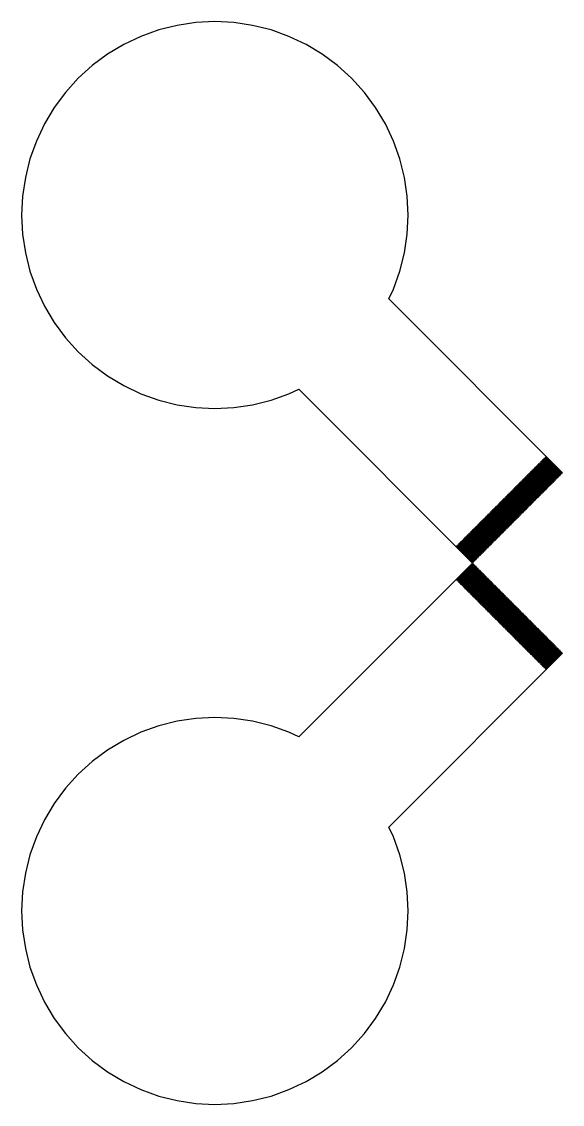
# Model space of a CAD drawing. Extents: x -73 to 181, y -8 to 80.
# Drawn here: x 20 to 27, y 2 to 16 of the extents above; entities that cross this region are included whole.
import ezdxf

# ---------------------------------------------------------------- set-up
doc = ezdxf.new("R2010")
doc.units = 0

msp = doc.modelspace()

# ---------------------------------------------------------------- linework, layer by layer
for p, q in [((22.2578, 15.9851), (22.0151, 15.9491)), ((22.5028, 15.9972), (22.2578, 15.9851)), ((22.7479, 15.9851), (22.5028, 15.9972)), ((22.9905, 15.9491), (22.7479, 15.9851)), ((21.7771, 15.8895), (21.5461, 15.8069)), ((22.0151, 15.9491), (21.7771, 15.8895)), ((23.2285, 15.8895), (22.9905, 15.9491)), ((23.4595, 15.8069), (23.2285, 15.8895)), ((21.3243, 15.702), (21.1139, 15.5759)), ((21.5461, 15.8069), (21.3243, 15.702)), ((23.6813, 15.702), (23.4595, 15.8069)), ((23.8917, 15.5759), (23.6813, 15.702)), ((21.1139, 15.5759), (20.9168, 15.4297)), ((24.0888, 15.4297), (23.8917, 15.5759)), ((20.9168, 15.4297), (20.735, 15.265)), ((24.2706, 15.265), (24.0888, 15.4297)), ((20.735, 15.265), (20.5703, 15.0832)), ((24.4353, 15.0832), (24.2706, 15.265)), ((20.5703, 15.0832), (20.4241, 14.8861)), ((24.5815, 14.8861), (24.4353, 15.0832)), ((20.4241, 14.8861), (20.298, 14.6757)), ((24.7076, 14.6757), (24.5815, 14.8861)), ((20.298, 14.6757), (20.1931, 14.4539)), ((24.8125, 14.4539), (24.7076, 14.6757)), ((20.1931, 14.4539), (20.1105, 14.2229)), ((24.8952, 14.2229), (24.8125, 14.4539)), ((20.1105, 14.2229), (20.0508, 13.9849)), ((24.9548, 13.9849), (24.8952, 14.2229)), ((20.0508, 13.9849), (20.0148, 13.7422)), ((24.9908, 13.7422), (24.9548, 13.9849)), ((20.0148, 13.7422), (20.0028, 13.4972)), ((25.0028, 13.4972), (24.9908, 13.7422)), ((20.0028, 13.4972), (20.0148, 13.2521)), ((24.9908, 13.2521), (25.0028, 13.4972)), ((20.0148, 13.2521), (20.0508, 13.0095)), ((24.9548, 13.0094), (24.9908, 13.2521)), ((20.0508, 13.0095), (20.1105, 12.7715)), ((24.8952, 12.7715), (24.9548, 13.0094)), ((20.1105, 12.7715), (20.1931, 12.5405)), ((24.8125, 12.5405), (24.8952, 12.7715)), ((20.1931, 12.5405), (20.298, 12.3187)), ((24.7527, 12.414), (24.8125, 12.5405)), ((20.298, 12.3187), (20.4241, 12.1083)), ((27, 10.1667), (24.7527, 12.414)), ((20.4241, 12.1083), (20.5703, 11.9112)), ((20.5703, 11.9112), (20.735, 11.7294)), ((20.735, 11.7294), (20.9168, 11.5647)), ((20.9168, 11.5647), (21.1139, 11.4185)), ((21.1139, 11.4185), (21.3243, 11.2924)), ((21.3243, 11.2924), (21.5461, 11.1875)), ((23.4595, 11.1875), (23.586, 11.2473)), ((23.586, 11.2473), (25.8333, 9)), ((21.5461, 11.1875), (21.7771, 11.1048)), ((21.7771, 11.1048), (22.0151, 11.0452)), ((22.9906, 11.0452), (23.2285, 11.1048)), ((23.2285, 11.1048), (23.4595, 11.1875)), ((22.0151, 11.0452), (22.2578, 11.0092)), ((22.2578, 11.0092), (22.5028, 10.9972)), ((22.5028, 10.9972), (22.7479, 11.0092)), ((22.7479, 11.0092), (22.9906, 11.0452)), ((26.7596, 10.3506), (26.7667, 10.3576)), ((26.7667, 10.3576), (26.9788, 10.1455)), ((26.7737, 10.3647), (26.7808, 10.3718)), ((26.9858, 10.1526), (26.7737, 10.3647)), ((26.7808, 10.3718), (26.9929, 10.1596)), ((26.6182, 10.2091), (26.6252, 10.2162)), ((26.6252, 10.2162), (26.8374, 10.0041)), ((26.6323, 10.2233), (26.6394, 10.2303)), ((26.8444, 10.0112), (26.6323, 10.2233)), ((26.6394, 10.2303), (26.8515, 10.0182)), ((26.6465, 10.2374), (26.6535, 10.2445)), ((26.8586, 10.0253), (26.6465, 10.2374)), ((26.6535, 10.2445), (26.8656, 10.0324)), ((26.6606, 10.2516), (26.6677, 10.2586)), ((26.8727, 10.0394), (26.6606, 10.2516)), ((26.6677, 10.2586), (26.8798, 10.0465)), ((26.6747, 10.2657), (26.6818, 10.2728)), ((26.8869, 10.0536), (26.6747, 10.2657)), ((26.6818, 10.2728), (26.8939, 10.0606)), ((26.6889, 10.2798), (26.6959, 10.2869)), ((26.901, 10.0677), (26.6889, 10.2798)), ((26.6959, 10.2869), (26.9081, 10.0748)), ((26.703, 10.294), (26.7101, 10.3011)), ((26.9151, 10.0818), (26.703, 10.294)), ((26.7101, 10.3011), (26.9222, 10.0889)), ((26.7171, 10.3081), (26.7242, 10.3152)), ((26.9293, 10.096), (26.7171, 10.3081)), ((26.7242, 10.3152), (26.9363, 10.1031)), ((26.7313, 10.3223), (26.7384, 10.3293)), ((26.9434, 10.1101), (26.7313, 10.3223)), ((26.7384, 10.3293), (26.9505, 10.1172)), ((26.7454, 10.3364), (26.7525, 10.3435)), ((26.9576, 10.1243), (26.7454, 10.3364)), ((26.7525, 10.3435), (26.9646, 10.1314)), ((26.9717, 10.1384), (26.7596, 10.3506)), ((26.4909, 10.0819), (26.498, 10.0889)), ((26.703, 9.86974), (26.4909, 10.0819)), ((26.498, 10.0889), (26.7101, 9.8768)), ((26.505, 10.096), (26.5121, 10.1031)), ((26.7171, 9.88387), (26.505, 10.096)), ((26.5121, 10.1031), (26.7242, 9.89095)), ((26.5192, 10.1101), (26.5262, 10.1172)), ((26.7313, 9.89801), (26.5192, 10.1101)), ((26.5262, 10.1172), (26.7384, 9.90508)), ((26.5333, 10.1243), (26.5404, 10.1313)), ((26.7454, 9.91216), (26.5333, 10.1243)), ((26.5404, 10.1313), (26.7525, 9.91922)), ((26.5474, 10.1384), (26.5545, 10.1455)), ((26.7596, 9.92628), (26.5474, 10.1384)), ((26.5545, 10.1455), (26.7666, 9.93336)), ((26.5616, 10.1526), (26.5687, 10.1596)), ((26.7737, 9.94043), (26.5616, 10.1526)), ((26.5687, 10.1596), (26.7808, 9.94751)), ((26.5757, 10.1667), (26.5828, 10.1738)), ((26.7879, 9.95457), (26.5757, 10.1667)), ((26.5828, 10.1738), (26.7949, 9.96165)), ((26.5899, 10.1808), (26.597, 10.1879)), ((26.802, 9.96872), (26.5899, 10.1808)), ((26.597, 10.1879), (26.8091, 9.9758)), ((26.604, 10.195), (26.6111, 10.2021)), ((26.8161, 9.98286), (26.604, 10.195)), ((26.6111, 10.2021), (26.8232, 9.98994)), ((26.8303, 9.99701), (26.6182, 10.2091)), ((26.9222, 10.0889), (26.9151, 10.0818)), ((26.9363, 10.1031), (26.9293, 10.096)), ((26.9505, 10.1172), (26.9434, 10.1101)), ((26.9646, 10.1314), (26.9576, 10.1243)), ((26.9788, 10.1455), (26.9717, 10.1384)), ((26.9929, 10.1596), (26.9858, 10.1526)), ((26.3495, 9.94043), (26.3565, 9.94751)), ((26.5616, 9.7283), (26.3495, 9.94043)), ((26.3565, 9.94751), (26.5686, 9.73538)), ((26.3636, 9.95457), (26.3707, 9.96164)), ((26.5757, 9.74245), (26.3636, 9.95457)), ((26.3707, 9.96164), (26.5828, 9.74951)), ((26.3777, 9.96872), (26.3848, 9.97578)), ((26.5899, 9.75659), (26.3777, 9.96872)), ((26.3848, 9.97578), (26.5969, 9.76366)), ((26.3919, 9.98286), (26.399, 9.98993)), ((26.604, 9.77074), (26.3919, 9.98286)), ((26.399, 9.98993), (26.6111, 9.7778)), ((26.406, 9.99699), (26.4131, 10.0041)), ((26.6181, 9.78487), (26.406, 9.99699)), ((26.4131, 10.0041), (26.6252, 9.79195)), ((26.4202, 10.0111), (26.4272, 10.0182)), ((26.6323, 9.79901), (26.4202, 10.0111)), ((26.4272, 10.0182), (26.6394, 9.80608)), ((26.4343, 10.0253), (26.4414, 10.0323)), ((26.6464, 9.81316), (26.4343, 10.0253)), ((26.4414, 10.0323), (26.6535, 9.82022)), ((26.4485, 10.0394), (26.4555, 10.0465)), ((26.6606, 9.8273), (26.4485, 10.0394)), ((26.4555, 10.0465), (26.6676, 9.83437)), ((26.4626, 10.0536), (26.4697, 10.0606)), ((26.6747, 9.84145), (26.4626, 10.0536)), ((26.4697, 10.0606), (26.6818, 9.84851)), ((26.4767, 10.0677), (26.4838, 10.0748)), ((26.6889, 9.85559), (26.4767, 10.0677)), ((26.4838, 10.0748), (26.6959, 9.86266)), ((26.7808, 9.94751), (26.7737, 9.94043)), ((26.7949, 9.96165), (26.7879, 9.95457)), ((26.8091, 9.9758), (26.802, 9.96872)), ((26.8232, 9.98994), (26.8161, 9.98286)), ((26.8374, 10.0041), (26.8303, 9.99701)), ((26.8515, 10.0182), (26.8444, 10.0112)), ((26.8656, 10.0324), (26.8586, 10.0253)), ((26.8798, 10.0465), (26.8727, 10.0394)), ((26.8939, 10.0606), (26.8869, 10.0536)), ((26.9081, 10.0748), (26.901, 10.0677)), ((26.208, 9.79901), (26.2151, 9.80609)), ((26.4202, 9.58688), (26.208, 9.79901)), ((26.2151, 9.80609), (26.4272, 9.59396)), ((26.2222, 9.81316), (26.2292, 9.82022)), ((26.4343, 9.60103), (26.2222, 9.81316)), ((26.2292, 9.82022), (26.4414, 9.60809)), ((26.2363, 9.8273), (26.2434, 9.83437)), ((26.4485, 9.61517), (26.2363, 9.8273)), ((26.2434, 9.83437), (26.4555, 9.62224)), ((26.2505, 9.84143), (26.2575, 9.84851)), ((26.4626, 9.6293), (26.2505, 9.84143)), ((26.2575, 9.84851), (26.4697, 9.63638)), ((26.2646, 9.85558), (26.2717, 9.86264)), ((26.4767, 9.64345), (26.2646, 9.85558)), ((26.2717, 9.86264), (26.4838, 9.65051)), ((26.2787, 9.86972), (26.2858, 9.87679)), ((26.4909, 9.65759), (26.2787, 9.86972)), ((26.2858, 9.87679), (26.4979, 9.66466)), ((26.2929, 9.88387), (26.3, 9.89093)), ((26.505, 9.67174), (26.2929, 9.88387)), ((26.3, 9.89093), (26.5121, 9.6788)), ((26.307, 9.89801), (26.3141, 9.90508)), ((26.5191, 9.68588), (26.307, 9.89801)), ((26.3141, 9.90508), (26.5262, 9.69295)), ((26.3212, 9.91216), (26.3282, 9.91922)), ((26.5333, 9.70003), (26.3212, 9.91216)), ((26.3282, 9.91922), (26.5404, 9.70709)), ((26.3353, 9.9263), (26.3424, 9.93336)), ((26.5474, 9.71417), (26.3353, 9.9263)), ((26.3424, 9.93336), (26.5545, 9.72124)), ((26.6394, 9.80608), (26.6323, 9.79901)), ((26.6535, 9.82022), (26.6464, 9.81316)), ((26.6676, 9.83437), (26.6606, 9.8273)), ((26.6818, 9.84851), (26.6747, 9.84145)), ((26.6959, 9.86266), (26.6889, 9.85559)), ((26.7101, 9.8768), (26.703, 9.86974)), ((26.7242, 9.89095), (26.7171, 9.88387)), ((26.7384, 9.90508), (26.7313, 9.89801)), ((26.7525, 9.91922), (26.7454, 9.91216)), ((26.7666, 9.93336), (26.7596, 9.92628)), ((26.0666, 9.65761), (26.0737, 9.66467)), ((26.2787, 9.44548), (26.0666, 9.65761)), ((26.0737, 9.66467), (26.2858, 9.45255)), ((26.0808, 9.67175), (26.0878, 9.67882)), ((26.2929, 9.45963), (26.0808, 9.67175)), ((26.0878, 9.67882), (26.3, 9.46669)), ((26.0949, 9.68588), (26.102, 9.69296)), ((26.307, 9.47375), (26.0949, 9.68588)), ((26.102, 9.69296), (26.3141, 9.48083)), ((26.1091, 9.70003), (26.1161, 9.70709)), ((26.3212, 9.4879), (26.1091, 9.70003)), ((26.1161, 9.70709), (26.3282, 9.49496)), ((26.1232, 9.71417), (26.1303, 9.72124)), ((26.3353, 9.50204), (26.1232, 9.71417)), ((26.1303, 9.72124), (26.3424, 9.50911)), ((26.1373, 9.72832), (26.1444, 9.73538)), ((26.3495, 9.51619), (26.1373, 9.72832)), ((26.1444, 9.73538), (26.3565, 9.52325)), ((26.1515, 9.74245), (26.1586, 9.74953)), ((26.3636, 9.53032), (26.1515, 9.74245)), ((26.1586, 9.74953), (26.3707, 9.5374)), ((26.1656, 9.75659), (26.1727, 9.76366)), ((26.3777, 9.54446), (26.1656, 9.75659)), ((26.1727, 9.76366), (26.3848, 9.55153)), ((26.1798, 9.77074), (26.1868, 9.7778)), ((26.3919, 9.55861), (26.1798, 9.77074)), ((26.1868, 9.7778), (26.399, 9.56567)), ((26.1939, 9.78488), (26.201, 9.79195)), ((26.406, 9.57275), (26.1939, 9.78488)), ((26.201, 9.79195), (26.4131, 9.57982)), ((26.4979, 9.66466), (26.4909, 9.65759)), ((26.5121, 9.6788), (26.505, 9.67174)), ((26.5262, 9.69295), (26.5191, 9.68588)), ((26.5404, 9.70709), (26.5333, 9.70003)), ((26.5545, 9.72124), (26.5474, 9.71417)), ((26.5686, 9.73538), (26.5616, 9.7283)), ((26.5828, 9.74951), (26.5757, 9.74245)), ((26.5969, 9.76366), (26.5899, 9.75659)), ((26.6111, 9.7778), (26.604, 9.77074)), ((26.6252, 9.79195), (26.6181, 9.78487)), ((25.9252, 9.51617), (25.9323, 9.52325)), ((25.9323, 9.52325), (26.1444, 9.31113)), ((25.9393, 9.53032), (25.9464, 9.5374)), ((26.1515, 9.31819), (25.9393, 9.53032)), ((25.9464, 9.5374), (26.1585, 9.32527)), ((25.9535, 9.54446), (25.9606, 9.55154)), ((26.1656, 9.33234), (25.9535, 9.54446)), ((25.9606, 9.55154), (26.1727, 9.33942)), ((25.9676, 9.55861), (25.9747, 9.56567)), ((26.1798, 9.34648), (25.9676, 9.55861)), ((25.9747, 9.56567), (26.1868, 9.35355)), ((25.9818, 9.57275), (25.9888, 9.57982)), ((26.1939, 9.36063), (25.9818, 9.57275)), ((25.9888, 9.57982), (26.201, 9.36769)), ((25.9959, 9.58688), (26.003, 9.59396)), ((26.208, 9.37476), (25.9959, 9.58688)), ((26.003, 9.59396), (26.2151, 9.38184)), ((26.0101, 9.60103), (26.0171, 9.60809)), ((26.2222, 9.3889), (26.0101, 9.60103)), ((26.0171, 9.60809), (26.2292, 9.39597)), ((26.0242, 9.61517), (26.0313, 9.62224)), ((26.2363, 9.40305), (26.0242, 9.61517)), ((26.0313, 9.62224), (26.2434, 9.41011)), ((26.0383, 9.62932), (26.0454, 9.63638)), ((26.2505, 9.41719), (26.0383, 9.62932)), ((26.0454, 9.63638), (26.2575, 9.42426)), ((26.0525, 9.64346), (26.0596, 9.65053)), ((26.2646, 9.43134), (26.0525, 9.64346)), ((26.0596, 9.65053), (26.2717, 9.4384)), ((26.3565, 9.52325), (26.3495, 9.51619)), ((26.3707, 9.5374), (26.3636, 9.53032)), ((26.3848, 9.55153), (26.3777, 9.54446)), ((26.399, 9.56567), (26.3919, 9.55861)), ((26.4131, 9.57982), (26.406, 9.57275)), ((26.4272, 9.59396), (26.4202, 9.58688)), ((26.4414, 9.60809), (26.4343, 9.60103)), ((26.4555, 9.62224), (26.4485, 9.61517)), ((26.4697, 9.63638), (26.4626, 9.6293)), ((26.4838, 9.65051), (26.4767, 9.64345)), ((25.7838, 9.37476), (25.7909, 9.38184)), ((25.7909, 9.38184), (26.003, 9.16971)), ((25.7979, 9.3889), (25.805, 9.39598)), ((26.01, 9.17677), (25.7979, 9.3889)), ((25.805, 9.39598), (26.0171, 9.18385)), ((25.8121, 9.40305), (25.8191, 9.41011)), ((26.0242, 9.19092), (25.8121, 9.40305)), ((25.8191, 9.41011), (26.0313, 9.19798)), ((25.8262, 9.41719), (25.8333, 9.42426)), ((26.0383, 9.20506), (25.8262, 9.41719)), ((25.8333, 9.42426), (26.0454, 9.21213)), ((25.8403, 9.43132), (25.8474, 9.4384)), ((26.0525, 9.21919), (25.8403, 9.43132)), ((25.8474, 9.4384), (26.0596, 9.22627)), ((25.8545, 9.44547), (25.8616, 9.45255)), ((26.0666, 9.23334), (25.8545, 9.44547)), ((25.8616, 9.45255), (26.0737, 9.24042)), ((25.8686, 9.45961), (25.8757, 9.46667)), ((26.0808, 9.24748), (25.8686, 9.45961)), ((25.8757, 9.46667), (26.0878, 9.25455)), ((25.8828, 9.47375), (25.8898, 9.48082)), ((26.0949, 9.26163), (25.8828, 9.47375)), ((25.8898, 9.48082), (26.102, 9.26869)), ((25.8969, 9.48788), (25.904, 9.49496)), ((26.109, 9.27576), (25.8969, 9.48788)), ((25.904, 9.49496), (26.1161, 9.28284)), ((25.9111, 9.50203), (25.9181, 9.50911)), ((26.1232, 9.2899), (25.9111, 9.50203)), ((25.9181, 9.50911), (26.1302, 9.29698)), ((26.1373, 9.30405), (25.9252, 9.51617)), ((26.2151, 9.38184), (26.208, 9.37476)), ((26.2292, 9.39597), (26.2222, 9.3889)), ((26.2434, 9.41011), (26.2363, 9.40305)), ((26.2575, 9.42426), (26.2505, 9.41719)), ((26.2717, 9.4384), (26.2646, 9.43134)), ((26.2858, 9.45255), (26.2787, 9.44548)), ((26.3, 9.46669), (26.2929, 9.45963)), ((26.3141, 9.48083), (26.307, 9.47375)), ((26.3282, 9.49496), (26.3212, 9.4879)), ((26.3424, 9.50911), (26.3353, 9.50204)), ((25.6424, 9.23334), (25.6494, 9.24042)), ((25.6494, 9.24042), (25.8616, 9.02829)), ((25.6565, 9.24748), (25.6636, 9.25455)), ((25.8686, 9.03535), (25.6565, 9.24748)), ((25.6636, 9.25455), (25.8757, 9.04242)), ((25.6707, 9.26163), (25.6777, 9.26869)), ((25.8828, 9.0495), (25.6707, 9.26163)), ((25.6777, 9.26869), (25.8898, 9.05656)), ((25.6848, 9.27577), (25.6919, 9.28284)), ((25.8969, 9.06364), (25.6848, 9.27577)), ((25.6919, 9.28284), (25.904, 9.07071)), ((25.6989, 9.2899), (25.706, 9.29698)), ((25.9111, 9.07777), (25.6989, 9.2899)), ((25.706, 9.29698), (25.9181, 9.08485)), ((25.7131, 9.30405), (25.7201, 9.31111)), ((25.9252, 9.09192), (25.7131, 9.30405)), ((25.7201, 9.31111), (25.9323, 9.09898)), ((25.7272, 9.31819), (25.7343, 9.32526)), ((25.9393, 9.10606), (25.7272, 9.31819)), ((25.7343, 9.32526), (25.9464, 9.11313)), ((25.7413, 9.33232), (25.7484, 9.3394)), ((25.9535, 9.12019), (25.7413, 9.33232)), ((25.7484, 9.3394), (25.9606, 9.12727)), ((25.7555, 9.34647), (25.7626, 9.35355)), ((25.9676, 9.13434), (25.7555, 9.34647)), ((25.7626, 9.35355), (25.9747, 9.14142)), ((25.7696, 9.36061), (25.7767, 9.36769)), ((25.9818, 9.14848), (25.7696, 9.36061)), ((25.7767, 9.36769), (25.9888, 9.15556)), ((25.9959, 9.16263), (25.7838, 9.37476)), ((26.0737, 9.24042), (26.0666, 9.23334)), ((26.0878, 9.25455), (26.0808, 9.24748)), ((26.102, 9.26869), (26.0949, 9.26163)), ((26.1161, 9.28284), (26.109, 9.27576)), ((26.1302, 9.29698), (26.1232, 9.2899)), ((26.1444, 9.31113), (26.1373, 9.30405)), ((26.1585, 9.32527), (26.1515, 9.31819)), ((26.1727, 9.33942), (26.1656, 9.33234)), ((26.1868, 9.35355), (26.1798, 9.34648)), ((26.201, 9.36769), (26.1939, 9.36063)), ((25.6282, 9.21919), (25.6353, 9.22627)), ((25.8403, 9.00706), (25.6282, 9.21919)), ((25.6353, 9.22627), (25.8474, 9.01414)), ((25.8545, 9.02121), (25.6424, 9.23334)), ((25.9323, 9.09898), (25.9252, 9.09192)), ((25.9464, 9.11313), (25.9393, 9.10606)), ((25.9606, 9.12727), (25.9535, 9.12019)), ((25.9747, 9.14142), (25.9676, 9.13434)), ((25.9888, 9.15556), (25.9818, 9.14848)), ((26.003, 9.16971), (25.9959, 9.16263)), ((26.0171, 9.18385), (26.01, 9.17677)), ((26.0313, 9.19798), (26.0242, 9.19092)), ((26.0454, 9.21213), (26.0383, 9.20506)), ((26.0596, 9.22627), (26.0525, 9.21919)), ((25.8333, 9), (23.586, 6.7527)), ((25.6282, 8.78079), (25.8403, 8.99292)), ((25.8474, 8.98584), (25.6353, 8.77373)), ((25.6424, 8.76666), (25.8545, 8.97878)), ((25.8616, 8.97169), (25.6494, 8.75958)), ((25.6565, 8.75252), (25.8686, 8.96463)), ((25.8757, 8.95757), (25.6636, 8.74545)), ((25.8474, 9.01414), (25.8403, 9.00706)), ((25.8403, 8.99292), (25.8474, 8.98584)), ((25.8616, 9.02829), (25.8545, 9.02121)), ((25.8545, 8.97878), (25.8616, 8.97169)), ((25.8757, 9.04242), (25.8686, 9.03535)), ((25.8686, 8.96463), (25.8757, 8.95757)), ((25.8898, 9.05656), (25.8828, 9.0495)), ((25.904, 9.07071), (25.8969, 9.06364)), ((25.9181, 9.08485), (25.9111, 9.07777)), ((25.6707, 8.73837), (25.8828, 8.95049)), ((25.8898, 8.94342), (25.6777, 8.73131)), ((25.6848, 8.72423), (25.8969, 8.93634)), ((25.904, 8.92928), (25.6919, 8.71716)), ((25.6989, 8.7101), (25.9111, 8.92221)), ((25.9181, 8.91513), (25.706, 8.70302)), ((25.7131, 8.69595), (25.9252, 8.90807)), ((25.9323, 8.901), (25.7202, 8.68889)), ((25.7272, 8.68181), (25.9393, 8.89392)), ((25.9464, 8.88686), (25.7343, 8.67473)), ((25.7414, 8.66766), (25.9535, 8.87979)), ((25.9606, 8.87271), (25.7484, 8.66058)), ((25.7555, 8.65352), (25.9676, 8.86565)), ((25.9747, 8.85857), (25.7626, 8.64645)), ((25.7697, 8.63937), (25.9818, 8.8515)), ((25.9888, 8.84442), (25.7767, 8.63231)), ((25.7838, 8.62523), (25.9959, 8.83736)), ((26.003, 8.83028), (25.7909, 8.61816)), ((25.7979, 8.6111), (26.01, 8.82321)), ((25.8828, 8.95049), (25.8898, 8.94342)), ((25.8969, 8.93634), (25.904, 8.92928)), ((25.9111, 8.92221), (25.9181, 8.91513)), ((25.9252, 8.90807), (25.9323, 8.901)), ((25.9393, 8.89392), (25.9464, 8.88686)), ((25.9535, 8.87979), (25.9606, 8.87271)), ((25.9676, 8.86565), (25.9747, 8.85857)), ((25.9818, 8.8515), (25.9888, 8.84442)), ((25.9959, 8.83736), (26.003, 8.83028)), ((26.01, 8.82321), (26.0171, 8.81613)), ((25.6353, 8.77373), (25.6282, 8.78079)), ((25.6494, 8.75958), (25.6424, 8.76666)), ((25.6636, 8.74545), (25.6565, 8.75252)), ((25.6777, 8.73131), (25.6707, 8.73837)), ((25.6919, 8.71716), (25.6848, 8.72423)), ((25.706, 8.70302), (25.6989, 8.7101)), ((25.7202, 8.68889), (25.7131, 8.69595)), ((25.7343, 8.67473), (25.7272, 8.68181)), ((26.0171, 8.81613), (25.805, 8.60402)), ((25.8121, 8.59695), (26.0242, 8.80907)), ((26.0313, 8.802), (25.8191, 8.58989)), ((25.8262, 8.58281), (26.0383, 8.79492)), ((26.0454, 8.78786), (25.8333, 8.57574)), ((25.8404, 8.56868), (26.0525, 8.78079)), ((26.0596, 8.77371), (25.8474, 8.5616)), ((25.8545, 8.55453), (26.0666, 8.76665)), ((26.0737, 8.75957), (25.8616, 8.54745)), ((25.8687, 8.54039), (26.0808, 8.7525)), ((26.0878, 8.74544), (25.8757, 8.53331)), ((25.8828, 8.52625), (26.0949, 8.73836)), ((26.102, 8.73129), (25.8899, 8.51917)), ((25.8969, 8.5121), (26.109, 8.72423)), ((26.1161, 8.71715), (25.904, 8.50502)), ((25.9111, 8.49796), (26.1232, 8.71008)), ((26.1302, 8.703), (25.9181, 8.49089)), ((25.9252, 8.48381), (26.1373, 8.69594)), ((26.1444, 8.68886), (25.9323, 8.47675)), ((25.9393, 8.46968), (26.1515, 8.68179)), ((26.0242, 8.80907), (26.0313, 8.802)), ((26.0383, 8.79492), (26.0454, 8.78786)), ((26.0525, 8.78079), (26.0596, 8.77371)), ((26.0666, 8.76665), (26.0737, 8.75957)), ((26.0808, 8.7525), (26.0878, 8.74544)), ((26.0949, 8.73836), (26.102, 8.73129)), ((26.109, 8.72423), (26.1161, 8.71715)), ((26.1232, 8.71008), (26.1302, 8.703)), ((26.1373, 8.69594), (26.1444, 8.68886)), ((26.1515, 8.68179), (26.1585, 8.67471)), ((25.7484, 8.66058), (25.7414, 8.66766)), ((25.7626, 8.64645), (25.7555, 8.65352)), ((25.7767, 8.63231), (25.7697, 8.63937)), ((25.7909, 8.61816), (25.7838, 8.62523)), ((25.805, 8.60402), (25.7979, 8.6111)), ((25.8191, 8.58989), (25.8121, 8.59695)), ((25.8333, 8.57574), (25.8262, 8.58281)), ((25.8474, 8.5616), (25.8404, 8.56868)), ((25.8616, 8.54745), (25.8545, 8.55453)), ((25.8757, 8.53331), (25.8687, 8.54039)), ((26.1585, 8.67471), (25.9464, 8.4626)), ((25.9535, 8.45554), (26.1656, 8.66765)), ((26.1727, 8.66057), (25.9606, 8.44846)), ((25.9676, 8.44139), (26.1798, 8.6535)), ((26.1868, 8.64644), (25.9747, 8.43433)), ((25.9818, 8.42725), (26.1939, 8.63936)), ((26.201, 8.63229), (25.9888, 8.42018)), ((25.9959, 8.41312), (26.208, 8.62523)), ((26.2151, 8.61815), (26.003, 8.40604)), ((26.0101, 8.39897), (26.2222, 8.61108)), ((26.2292, 8.60402), (26.0171, 8.39189)), ((26.0242, 8.38483), (26.2363, 8.59694)), ((26.2434, 8.58987), (26.0313, 8.37775)), ((26.0384, 8.37068), (26.2505, 8.58279)), ((26.2575, 8.57573), (26.0454, 8.3636)), ((26.0525, 8.35654), (26.2646, 8.56865)), ((26.2717, 8.56158), (26.0596, 8.34946)), ((26.0666, 8.34239), (26.2787, 8.5545)), ((26.2858, 8.54744), (26.0737, 8.33533)), ((26.0808, 8.32825), (26.2929, 8.54036)), ((26.1656, 8.66765), (26.1727, 8.66057)), ((26.1798, 8.6535), (26.1868, 8.64644)), ((26.1939, 8.63936), (26.201, 8.63229)), ((26.208, 8.62523), (26.2151, 8.61815)), ((26.2222, 8.61108), (26.2292, 8.60402)), ((26.2363, 8.59694), (26.2434, 8.58987)), ((26.2505, 8.58279), (26.2575, 8.57573)), ((26.2646, 8.56865), (26.2717, 8.56158)), ((26.2787, 8.5545), (26.2858, 8.54744)), ((26.2929, 8.54036), (26.3, 8.53329)), ((25.8899, 8.51917), (25.8828, 8.52625)), ((25.904, 8.50502), (25.8969, 8.5121)), ((25.9181, 8.49089), (25.9111, 8.49796)), ((25.9323, 8.47675), (25.9252, 8.48381)), ((25.9464, 8.4626), (25.9393, 8.46968)), ((25.9606, 8.44846), (25.9535, 8.45554)), ((25.9747, 8.43433), (25.9676, 8.44139)), ((25.9888, 8.42018), (25.9818, 8.42725)), ((26.003, 8.40604), (25.9959, 8.41312)), ((26.0171, 8.39189), (26.0101, 8.39897)), ((26.3, 8.53329), (26.0878, 8.32118)), ((26.0949, 8.31412), (26.307, 8.52623)), ((26.3141, 8.51915), (26.102, 8.30704)), ((26.1091, 8.29997), (26.3212, 8.51208)), ((26.3282, 8.50502), (26.1161, 8.29291)), ((26.1232, 8.28583), (26.3353, 8.49794)), ((26.3424, 8.49088), (26.1303, 8.27876)), ((26.1373, 8.27168), (26.3495, 8.4838)), ((26.3565, 8.47673), (26.1444, 8.26462)), ((26.1515, 8.25754), (26.3636, 8.46967)), ((26.3707, 8.46259), (26.1586, 8.25047)), ((26.1656, 8.24339), (26.3777, 8.45552)), ((26.3848, 8.44846), (26.1727, 8.23633)), ((26.1798, 8.22925), (26.3919, 8.44138)), ((26.399, 8.43431), (26.1868, 8.22218)), ((26.1939, 8.21512), (26.406, 8.42723)), ((26.4131, 8.42017), (26.201, 8.20804)), ((26.208, 8.20099), (26.4202, 8.4131)), ((26.4272, 8.40602), (26.2151, 8.19391)), ((26.2222, 8.18684), (26.4343, 8.39896)), ((26.307, 8.52623), (26.3141, 8.51915)), ((26.3212, 8.51208), (26.3282, 8.50502)), ((26.3353, 8.49794), (26.3424, 8.49088)), ((26.3495, 8.4838), (26.3565, 8.47673)), ((26.3636, 8.46967), (26.3707, 8.46259)), ((26.3777, 8.45552), (26.3848, 8.44846)), ((26.3919, 8.44138), (26.399, 8.43431)), ((26.406, 8.42723), (26.4131, 8.42017)), ((26.4202, 8.4131), (26.4272, 8.40602)), ((26.4343, 8.39896), (26.4414, 8.39189)), ((26.0313, 8.37775), (26.0242, 8.38483)), ((26.0454, 8.3636), (26.0384, 8.37068)), ((26.0596, 8.34946), (26.0525, 8.35654)), ((26.0737, 8.33533), (26.0666, 8.34239)), ((26.0878, 8.32118), (26.0808, 8.32825)), ((26.102, 8.30704), (26.0949, 8.31412)), ((26.1161, 8.29291), (26.1091, 8.29997)), ((26.1303, 8.27876), (26.1232, 8.28583)), ((26.1444, 8.26462), (26.1373, 8.27168)), ((26.1586, 8.25047), (26.1515, 8.25754)), ((26.4414, 8.39189), (26.2292, 8.17978)), ((26.2363, 8.1727), (26.4485, 8.38481)), ((26.4555, 8.37775), (26.2434, 8.16563)), ((26.2505, 8.15857), (26.4626, 8.37068)), ((26.4697, 8.3636), (26.2575, 8.15149)), ((26.2646, 8.14441), (26.4767, 8.35654)), ((26.4838, 8.34947), (26.2717, 8.13734)), ((26.2788, 8.13026), (26.4909, 8.34239)), ((26.4979, 8.33533), (26.2858, 8.1232)), ((26.2929, 8.11612), (26.505, 8.32825)), ((26.5121, 8.32118), (26.3, 8.10905)), ((26.307, 8.10199), (26.5191, 8.3141)), ((26.5262, 8.30704), (26.3141, 8.09491)), ((26.3212, 8.08784), (26.5333, 8.29996)), ((26.5404, 8.29289), (26.3282, 8.08078)), ((26.3353, 8.0737), (26.5474, 8.28581)), ((26.5545, 8.27875), (26.3424, 8.06664)), ((26.3495, 8.05957), (26.5616, 8.27168)), ((26.5686, 8.2646), (26.3565, 8.05249)), ((26.3636, 8.04543), (26.5757, 8.25754)), ((26.4485, 8.38481), (26.4555, 8.37775)), ((26.4626, 8.37068), (26.4697, 8.3636)), ((26.4767, 8.35654), (26.4838, 8.34947)), ((26.4909, 8.34239), (26.4979, 8.33533)), ((26.505, 8.32825), (26.5121, 8.32118)), ((26.5191, 8.3141), (26.5262, 8.30704)), ((26.5333, 8.29996), (26.5404, 8.29289)), ((26.5474, 8.28581), (26.5545, 8.27875)), ((26.5616, 8.27168), (26.5686, 8.2646)), ((26.5757, 8.25754), (26.5828, 8.25047)), ((26.1727, 8.23633), (26.1656, 8.24339)), ((26.1868, 8.22218), (26.1798, 8.22925)), ((26.201, 8.20804), (26.1939, 8.21512)), ((26.2151, 8.19391), (26.208, 8.20099)), ((26.2292, 8.17978), (26.2222, 8.18684)), ((26.2434, 8.16563), (26.2363, 8.1727)), ((26.2575, 8.15149), (26.2505, 8.15857)), ((26.2717, 8.13734), (26.2646, 8.14441)), ((26.2858, 8.1232), (26.2788, 8.13026)), ((26.5828, 8.25047), (26.3707, 8.03836)), ((26.3777, 8.03128), (26.5899, 8.24339)), ((26.5969, 8.23633), (26.3848, 8.02422)), ((26.3919, 8.01714), (26.604, 8.22925)), ((26.6111, 8.22218), (26.399, 8.01007)), ((26.406, 8.00299), (26.6181, 8.21512)), ((26.6252, 8.20804), (26.4131, 7.99593)), ((26.4202, 7.98885), (26.6323, 8.20097)), ((26.6394, 8.19391), (26.4272, 7.98178)), ((26.4343, 7.9747), (26.6464, 8.18683)), ((26.6535, 8.17976), (26.4414, 7.96764)), ((26.4485, 7.96057), (26.6606, 8.17268)), ((26.6676, 8.16562), (26.4555, 7.95349)), ((26.4626, 7.94643), (26.6747, 8.15854)), ((26.6818, 8.15147), (26.4697, 7.93935)), ((26.4767, 7.93228), (26.6889, 8.14439)), ((26.6959, 8.13733), (26.4838, 7.92522)), ((26.4909, 7.91814), (26.703, 8.13025)), ((26.7101, 8.12318), (26.498, 7.91107)), ((26.5899, 8.24339), (26.5969, 8.23633)), ((26.604, 8.22925), (26.6111, 8.22218)), ((26.6181, 8.21512), (26.6252, 8.20804)), ((26.6323, 8.20097), (26.6394, 8.19391)), ((26.6464, 8.18683), (26.6535, 8.17976)), ((26.6606, 8.17268), (26.6676, 8.16562)), ((26.6747, 8.15854), (26.6818, 8.15147)), ((26.6889, 8.14439), (26.6959, 8.13733)), ((26.703, 8.13025), (26.7101, 8.12318)), ((26.3, 8.10905), (26.2929, 8.11612)), ((26.3141, 8.09491), (26.307, 8.10199)), ((26.3282, 8.08078), (26.3212, 8.08784)), ((26.3424, 8.06664), (26.3353, 8.0737)), ((26.3565, 8.05249), (26.3495, 8.05957)), ((26.3707, 8.03836), (26.3636, 8.04543)), ((26.3848, 8.02422), (26.3777, 8.03128)), ((26.399, 8.01007), (26.3919, 8.01714)), ((26.4131, 7.99593), (26.406, 8.00299)), ((26.4272, 7.98178), (26.4202, 7.98885)), ((26.505, 7.90401), (26.7171, 8.11612)), ((26.7242, 8.10904), (26.5121, 7.89693)), ((26.5192, 7.88986), (26.7313, 8.10197)), ((26.7384, 8.09491), (26.5262, 7.8828)), ((26.5333, 7.87572), (26.7454, 8.08783)), ((26.7525, 8.08076), (26.5404, 7.86865)), ((26.5475, 7.86157), (26.7596, 8.0737)), ((26.7666, 8.06662), (26.5545, 7.85451)), ((26.5616, 7.84743), (26.7737, 8.05956)), ((26.7808, 8.05247), (26.5687, 7.84036)), ((26.5757, 7.83328), (26.7879, 8.04541)), ((26.7949, 8.03833), (26.5828, 7.82622)), ((26.5899, 7.81914), (26.802, 8.03127)), ((26.8091, 8.02419), (26.597, 7.81207)), ((26.604, 7.80501), (26.8161, 8.01712)), ((26.8232, 8.01004), (26.6111, 7.79793)), ((26.6182, 7.79086), (26.8303, 8.00298)), ((26.8374, 7.99591), (26.6252, 7.7838)), ((26.6323, 7.77672), (26.8444, 7.98883)), ((26.8515, 7.98177), (26.6394, 7.76965)), ((26.7171, 8.11612), (26.7242, 8.10904)), ((26.7313, 8.10197), (26.7384, 8.09491)), ((26.7454, 8.08783), (26.7525, 8.08076)), ((26.7596, 8.0737), (26.7666, 8.06662)), ((26.7737, 8.05956), (26.7808, 8.05247)), ((26.7879, 8.04541), (26.7949, 8.03833)), ((26.802, 8.03127), (26.8091, 8.02419)), ((26.8161, 8.01712), (26.8232, 8.01004)), ((26.8303, 8.00298), (26.8374, 7.99591)), ((26.8444, 7.98883), (26.8515, 7.98177)), ((26.4414, 7.96764), (26.4343, 7.9747)), ((26.4555, 7.95349), (26.4485, 7.96057)), ((26.4697, 7.93935), (26.4626, 7.94643)), ((26.4838, 7.92522), (26.4767, 7.93228)), ((26.498, 7.91107), (26.4909, 7.91814)), ((26.5121, 7.89693), (26.505, 7.90401)), ((26.5262, 7.8828), (26.5192, 7.88986)), ((26.5404, 7.86865), (26.5333, 7.87572)), ((26.5545, 7.85451), (26.5475, 7.86157)), ((26.5687, 7.84036), (26.5616, 7.84743)), ((26.6465, 7.76257), (26.8586, 7.97469)), ((26.8656, 7.96762), (26.6535, 7.75551)), ((26.6606, 7.74844), (26.8727, 7.96056)), ((26.8798, 7.95348), (26.6677, 7.74136)), ((26.6747, 7.7343), (26.8869, 7.94641)), ((26.8939, 7.93935), (26.6818, 7.72722)), ((26.6889, 7.72015), (26.901, 7.93227)), ((26.9081, 7.9252), (26.696, 7.71307)), ((26.703, 7.70601), (26.9151, 7.91814)), ((26.9222, 7.91106), (26.7101, 7.69893)), ((26.7172, 7.69186), (26.9293, 7.90399)), ((26.9363, 7.89691), (26.7242, 7.6848)), ((26.7313, 7.67772), (26.9434, 7.88985)), ((26.9505, 7.88277), (26.7384, 7.67065)), ((26.7455, 7.66357), (26.9576, 7.8757)), ((26.9646, 7.86862), (26.7525, 7.65651)), ((26.7596, 7.64944), (26.9717, 7.86156)), ((26.9788, 7.85448), (26.7667, 7.64236)), ((26.7737, 7.6353), (26.9858, 7.84741)), ((26.9929, 7.84035), (26.7808, 7.62823)), ((26.8586, 7.97469), (26.8656, 7.96762)), ((26.8727, 7.96056), (26.8798, 7.95348)), ((26.8869, 7.94641), (26.8939, 7.93935)), ((26.901, 7.93227), (26.9081, 7.9252)), ((26.9151, 7.91814), (26.9222, 7.91106)), ((26.9293, 7.90399), (26.9363, 7.89691)), ((26.9434, 7.88985), (26.9505, 7.88277)), ((26.9576, 7.8757), (26.9646, 7.86862)), ((26.9717, 7.86156), (26.9788, 7.85448)), ((26.9858, 7.84741), (26.9929, 7.84035)), ((24.7527, 5.58598), (27, 7.83327)), ((26.5828, 7.82622), (26.5757, 7.83328)), ((26.597, 7.81207), (26.5899, 7.81914)), ((26.6111, 7.79793), (26.604, 7.80501)), ((26.6252, 7.7838), (26.6182, 7.79086)), ((26.6394, 7.76965), (26.6323, 7.77672)), ((26.6535, 7.75551), (26.6465, 7.76257)), ((26.6677, 7.74136), (26.6606, 7.74844)), ((26.6818, 7.72722), (26.6747, 7.7343)), ((26.696, 7.71307), (26.6889, 7.72015)), ((26.7101, 7.69893), (26.703, 7.70601)), ((26.7242, 7.6848), (26.7172, 7.69186)), ((26.7384, 7.67065), (26.7313, 7.67772)), ((26.7525, 7.65651), (26.7455, 7.66357)), ((26.7667, 7.64236), (26.7596, 7.64944)), ((26.7808, 7.62823), (26.7737, 7.6353)), ((22.5028, 7.00281), (22.2578, 6.99078)), ((22.7479, 6.99077), (22.5028, 7.00281)), ((21.7771, 6.89516), (21.5461, 6.8125)), ((22.0151, 6.95476), (21.7771, 6.89516)), ((22.2578, 6.99078), (22.0151, 6.95476)), ((22.9906, 6.95477), (22.7479, 6.99077)), ((23.2285, 6.89516), (22.9906, 6.95477)), ((23.4595, 6.8125), (23.2285, 6.89516)), ((21.5461, 6.8125), (21.3243, 6.70761)), ((23.586, 6.7527), (23.4595, 6.8125)), ((21.1139, 6.58148), (20.9168, 6.43535)), ((21.3243, 6.70761), (21.1139, 6.58148)), ((20.9168, 6.43535), (20.735, 6.27058)), ((20.735, 6.27058), (20.5703, 6.08879)), ((20.5703, 6.08879), (20.4241, 5.89172)), ((20.4241, 5.89172), (20.298, 5.68129)), ((20.298, 5.68129), (20.1931, 5.4595)), ((20.1931, 5.4595), (20.1105, 5.2285)), ((24.8125, 5.45953), (24.7527, 5.58598)), ((24.8952, 5.22853), (24.8125, 5.45953)), ((20.1105, 5.2285), (20.0508, 4.99051)), ((24.9548, 4.99055), (24.8952, 5.22853)), ((20.0508, 4.99051), (20.0148, 4.74785)), ((24.9908, 4.74788), (24.9548, 4.99055)), ((20.0148, 4.74785), (20.0028, 4.50279)), ((25.0028, 4.50282), (24.9908, 4.74788)), ((20.0028, 4.50279), (20.0148, 4.25775)), ((24.9908, 4.25778), (25.0028, 4.50282)), ((20.0148, 4.25775), (20.0508, 4.01508)), ((24.9548, 4.01509), (24.9908, 4.25778)), ((20.0508, 4.01508), (20.1105, 3.77708)), ((24.8952, 3.77711), (24.9548, 4.01509)), ((20.1105, 3.77708), (20.1931, 3.54608)), ((24.8125, 3.54611), (24.8952, 3.77711)), ((20.1931, 3.54608), (20.298, 3.3243)), ((24.7076, 3.32433), (24.8125, 3.54611)), ((20.298, 3.3243), (20.4241, 3.11388)), ((24.5815, 3.11389), (24.7076, 3.32433)), ((20.4241, 3.11388), (20.5703, 2.91681)), ((24.4353, 2.91684), (24.5815, 3.11389)), ((20.5703, 2.91681), (20.735, 2.73503)), ((24.2706, 2.73505), (24.4353, 2.91684)), ((20.735, 2.73503), (20.9168, 2.57027)), ((24.0888, 2.57028), (24.2706, 2.73505)), ((20.9168, 2.57027), (21.1139, 2.42413)), ((23.8917, 2.42415), (24.0888, 2.57028)), ((21.1139, 2.42413), (21.3243, 2.29799)), ((23.6813, 2.29799), (23.8917, 2.42415)), ((21.3243, 2.29799), (21.5461, 2.19312)), ((23.4595, 2.19312), (23.6813, 2.29799)), ((21.5461, 2.19312), (21.7771, 2.11046)), ((21.7771, 2.11046), (22.0151, 2.05084)), ((22.9905, 2.05084), (23.2285, 2.11046)), ((23.2285, 2.11046), (23.4595, 2.19312)), ((22.0151, 2.05084), (22.2578, 2.01485)), ((22.2578, 2.01485), (22.5028, 2.00281)), ((22.5028, 2.00281), (22.7478, 2.01485)), ((22.7478, 2.01485), (22.9905, 2.05084))]:
    msp.add_line(p, q)

doc.saveas('drawing.dxf')
